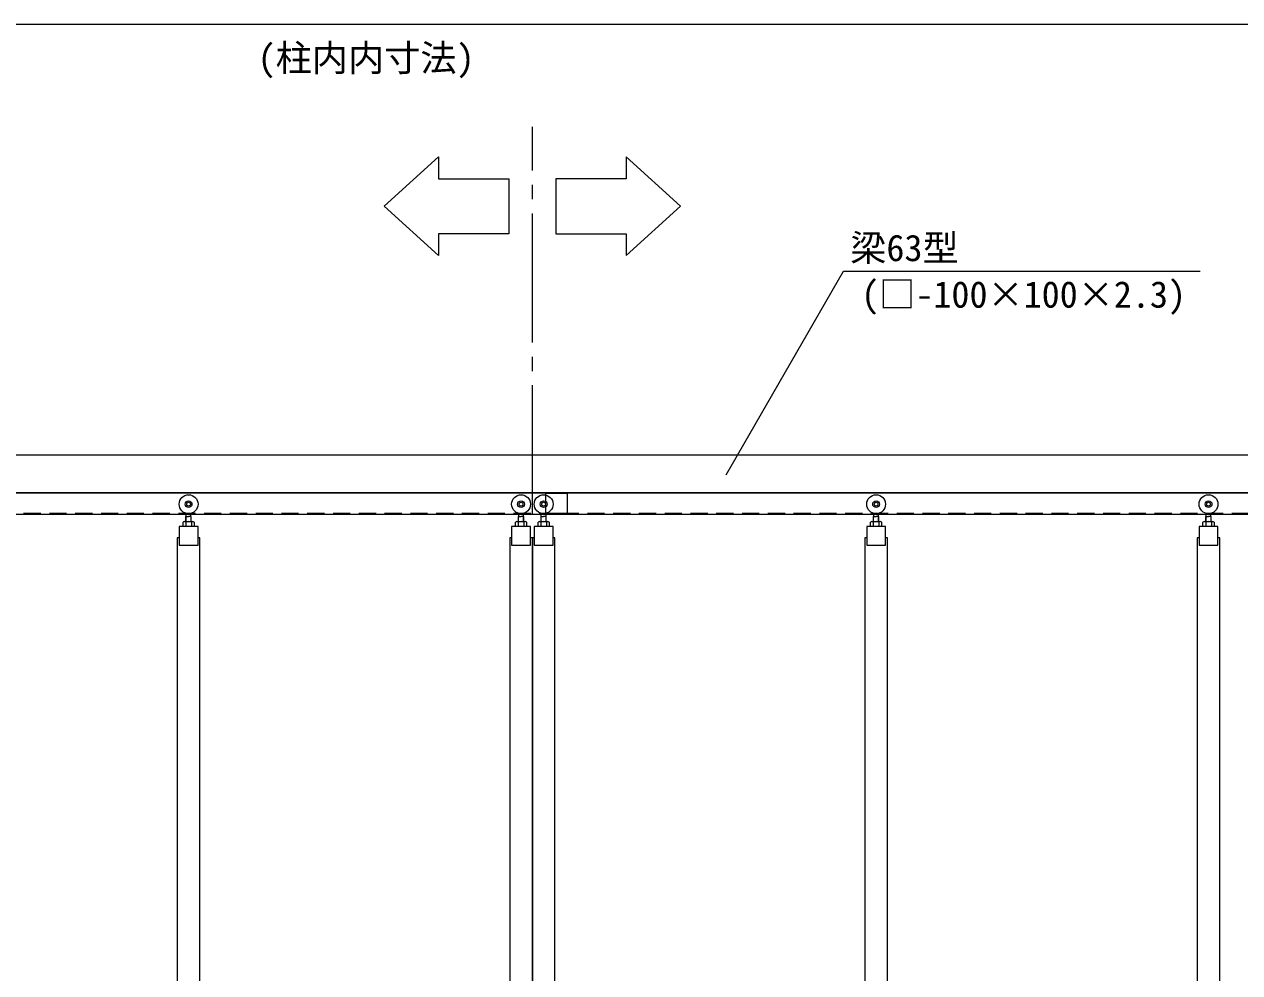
# Model space of a CAD drawing. Units: millimetres, scale not verified. Extents: x -27980 to -7855, y -14438 to 14438.
# Drawn here: x -22187 to -18963, y 6851 to 9368 of the extents above; entities that cross this region are included whole.
import ezdxf
from ezdxf.enums import TextEntityAlignment as Align

# ---------------------------------------------------------------- set-up
doc = ezdxf.new("R2010")
doc.units = ezdxf.units.MM
doc.header["$LTSCALE"] = 38
doc.linetypes.add('CHAIN2', pattern=[12, 9, -1, 1, -1])
doc.linetypes.add('DASHED1', pattern=[1.8, 1.2, -0.6])
for name, color, linetype, lineweight in [('0-6_ﾎﾞﾙﾄ類', 2, 'Continuous', 18), ('0-B_寸法', 3, 'Continuous', 18), ('0-F_中央走行棒', 7, 'Continuous', 18), ('1-0_中央走行棒右', 7, 'Continuous', 18), ('1-1_中央走行棒左', 7, 'Continuous', 18), ('1-2_通芯', 1, 'CHAIN2', 18), ('1-3_吊車', 4, 'DASHED1', 9), ('1-7_文字', 7, 'Continuous', 18), ('1-9_梁63', 7, 'Continuous', 18)]:
    doc.layers.add(name, color=color, linetype=linetype, lineweight=lineweight)
doc.styles.add('ＭＳ ゴシック', font='')
doc.styles.get('ＭＳ ゴシック').set_extended_font_data('MS Gothic')

msp = doc.modelspace()

# ---------------------------------------------------------------- linework, layer by layer
at = {"layer": '0-6_ﾎﾞﾙﾄ類'}
for p, q in [((-21762.33, 8048.05), (-21740.08, 8048.05)), ((-21762.33, 8048.05), (-21758.7, 8048.05)), ((-21758.7, 8046.05), (-21758.7, 8035.05)), ((-21743.7, 8048.05), (-21740.08, 8048.05)), ((-21743.7, 8046.05), (-21743.7, 8035.05)), ((-20880.33, 8048.05), (-20858.08, 8048.05)), ((-20880.33, 8048.05), (-20876.7, 8048.05)), ((-20876.7, 8046.05), (-20876.7, 8035.05)), ((-20861.7, 8048.05), (-20858.08, 8048.05)), ((-20861.7, 8046.05), (-20861.7, 8035.05)), ((-20820.33, 8048.05), (-20798.08, 8048.05)), ((-20820.33, 8048.05), (-20816.7, 8048.05)), ((-20816.7, 8046.05), (-20816.7, 8035.05)), ((-20801.7, 8048.05), (-20798.08, 8048.05)), ((-20801.7, 8046.05), (-20801.7, 8035.05)), ((-19938.33, 8048.05), (-19916.08, 8048.05)), ((-19938.33, 8048.05), (-19934.7, 8048.05)), ((-19934.7, 8046.05), (-19934.7, 8035.05)), ((-19919.7, 8048.05), (-19916.08, 8048.05)), ((-19919.7, 8046.05), (-19919.7, 8035.05)), ((-19056.33, 8048.05), (-19034.08, 8048.05)), ((-19056.33, 8048.05), (-19052.7, 8048.05)), ((-19052.7, 8046.05), (-19052.7, 8035.05)), ((-19037.7, 8048.05), (-19034.08, 8048.05)), ((-19037.7, 8046.05), (-19037.7, 8035.05))]:
    msp.add_line(p, q, dxfattribs=at)
for points in [[(-21736.45, 8046.05), (-21736.45, 8035.05), (-21765.95, 8035.05), (-21765.95, 8046.05)], [(-20854.45, 8046.05), (-20854.45, 8035.05), (-20883.95, 8035.05), (-20883.95, 8046.05)], [(-20794.45, 8046.05), (-20794.45, 8035.05), (-20823.95, 8035.05), (-20823.95, 8046.05)], [(-19912.45, 8046.05), (-19912.45, 8035.05), (-19941.95, 8035.05), (-19941.95, 8046.05)], [(-19030.45, 8046.05), (-19030.45, 8035.05), (-19059.95, 8035.05), (-19059.95, 8046.05)]]:
    msp.add_lwpolyline(points, dxfattribs=at)
for centre, radius, start, end in [((-21762.33, 8043.78), 4.28, 32.227, 147.773), ((-21751.2, 8033), 15.05, 60.137, 119.863), ((-21740.08, 8043.78), 4.28, 32.227, 147.773), ((-20880.33, 8043.78), 4.28, 32.227, 147.773), ((-20869.2, 8033), 15.05, 60.137, 119.863), ((-20858.08, 8043.78), 4.28, 32.227, 147.773), ((-20820.33, 8043.78), 4.28, 32.227, 147.773), ((-20809.2, 8033), 15.05, 60.137, 119.863), ((-20798.08, 8043.78), 4.28, 32.227, 147.773), ((-19938.33, 8043.78), 4.28, 32.227, 147.773), ((-19927.2, 8033), 15.05, 60.137, 119.863), ((-19916.08, 8043.78), 4.28, 32.227, 147.773), ((-19056.33, 8043.78), 4.28, 32.227, 147.773), ((-19045.2, 8033), 15.05, 60.137, 119.863), ((-19034.08, 8043.78), 4.28, 32.227, 147.773)]:
    msp.add_arc(centre, radius, start, end, dxfattribs=at)
at = {"layer": '0-B_寸法'}
msp.add_line((-24375.2, 9367.5), (-18185.2, 9367.5), dxfattribs=at)
at = {"layer": '0-F_中央走行棒'}
for points in [[(-21776.2, 7985.05), (-21726.2, 7985.05), (-21726.2, 8035.05), (-21776.2, 8035.05)], [(-19952.2, 7985.05), (-19902.2, 7985.05), (-19902.2, 8035.05), (-19952.2, 8035.05)], [(-19070.2, 7985.05), (-19020.2, 7985.05), (-19020.2, 8035.05), (-19070.2, 8035.05)]]:
    msp.add_lwpolyline(points, close=True, dxfattribs=at)
for points in [[(-21776.2, 8005.05), (-21781.2, 8005.05), (-21781.2, 6673.05)], [(-21721.2, 6673.05), (-21721.2, 8005.05), (-21726.2, 8005.05)], [(-19952.2, 8005.05), (-19957.2, 8005.05), (-19957.2, 6673.05)], [(-19897.2, 6673.05), (-19897.2, 8005.05), (-19902.2, 8005.05)], [(-19070.2, 8005.05), (-19075.2, 8005.05), (-19075.2, 6673.05)], [(-19015.2, 6673.05), (-19015.2, 8005.05), (-19020.2, 8005.05)]]:
    msp.add_lwpolyline(points, dxfattribs=at)
at = {"layer": '1-0_中央走行棒右'}
msp.add_lwpolyline([(-20834.2, 7985.05), (-20784.2, 7985.05), (-20784.2, 8035.05), (-20834.2, 8035.05)], close=True, dxfattribs=at)
for points in [[(-20834.2, 8005.05), (-20839.2, 8005.05), (-20839.2, 6585.05)], [(-20779.2, 6673.05), (-20779.2, 8005.05), (-20784.2, 8005.05)]]:
    msp.add_lwpolyline(points, dxfattribs=at)
at = {"layer": '1-1_中央走行棒左'}
msp.add_lwpolyline([(-20894.2, 7985.05), (-20844.2, 7985.05), (-20844.2, 8035.05), (-20894.2, 8035.05)], close=True, dxfattribs=at)
for points in [[(-20894.2, 8005.05), (-20899.2, 8005.05), (-20899.2, 6673.05)], [(-20839.2, 6585.05), (-20839.2, 8005.05), (-20844.2, 8005.05)]]:
    msp.add_lwpolyline(points, dxfattribs=at)
at = {"layer": '1-2_通芯'}
msp.add_line((-20839.2, 8067.5), (-20839.2, 9095.07), dxfattribs=at)
at = {"layer": '1-3_吊車', "color": 7, "linetype": 'Continuous', "lineweight": 18}
for p, q in [((-21757.45, 8061.1), (-21757.45, 8069.9)), ((-21744.95, 8061.1), (-21744.95, 8069.9)), ((-20875.45, 8061.1), (-20875.45, 8069.9)), ((-20862.95, 8061.1), (-20862.95, 8069.9)), ((-20815.45, 8061.1), (-20815.45, 8069.9)), ((-20802.95, 8061.1), (-20802.95, 8069.9)), ((-19933.45, 8061.1), (-19933.45, 8069.9)), ((-19920.95, 8061.1), (-19920.95, 8069.9)), ((-19051.45, 8061.1), (-19051.45, 8069.9)), ((-19038.95, 8061.1), (-19038.95, 8069.9)), ((-21759.12, 8048.05), (-21759.12, 8048.1)), ((-21757.9, 8048.05), (-21757.9, 8061.1)), ((-21744.5, 8048.05), (-21744.5, 8061.1)), ((-21743.28, 8048.05), (-21743.28, 8048.1)), ((-20877.12, 8048.05), (-20877.12, 8048.1)), ((-20875.9, 8048.05), (-20875.9, 8061.1)), ((-20862.5, 8048.05), (-20862.5, 8061.1)), ((-20861.25, 8048.05), (-20861.25, 8048.1)), ((-20817.12, 8048.05), (-20817.12, 8048.1)), ((-20815.9, 8048.05), (-20815.9, 8061.1)), ((-20802.5, 8048.05), (-20802.5, 8061.1)), ((-20801.28, 8048.05), (-20801.28, 8048.1)), ((-19935.12, 8048.05), (-19935.12, 8048.1)), ((-19933.9, 8048.05), (-19933.9, 8061.1)), ((-19920.5, 8048.05), (-19920.5, 8061.1)), ((-19919.25, 8048.05), (-19919.25, 8048.1)), ((-19053.12, 8048.05), (-19053.12, 8048.1)), ((-19051.9, 8048.05), (-19051.9, 8061.1)), ((-19038.5, 8048.05), (-19038.5, 8061.1)), ((-19037.25, 8048.05), (-19037.25, 8048.1))]:
    msp.add_line(p, q, dxfattribs=at)
for points in [[(-21759.12, 8048.1), (-21758.2, 8048.1), (-21758.2, 8061.1), (-21751.2, 8061.1)], [(-21743.28, 8048.1), (-21744.2, 8048.1), (-21744.2, 8061.1), (-21751.2, 8061.1)], [(-20877.12, 8048.1), (-20876.2, 8048.1), (-20876.2, 8061.1), (-20869.2, 8061.1)], [(-20861.25, 8048.1), (-20862.2, 8048.1), (-20862.2, 8061.1), (-20869.2, 8061.1)], [(-20817.12, 8048.1), (-20816.2, 8048.1), (-20816.2, 8061.1), (-20809.2, 8061.1)], [(-20801.28, 8048.1), (-20802.2, 8048.1), (-20802.2, 8061.1), (-20809.2, 8061.1)], [(-19935.12, 8048.1), (-19934.2, 8048.1), (-19934.2, 8061.1), (-19927.2, 8061.1)], [(-19919.25, 8048.1), (-19920.2, 8048.1), (-19920.2, 8061.1), (-19927.2, 8061.1)], [(-19053.12, 8048.1), (-19052.2, 8048.1), (-19052.2, 8061.1), (-19045.2, 8061.1)], [(-19037.25, 8048.1), (-19038.2, 8048.1), (-19038.2, 8061.1), (-19045.2, 8061.1)]]:
    msp.add_lwpolyline(points, dxfattribs=at)
for centre, radius in [((-21751.2, 8094.1), 25), ((-21751.2, 8094.1), 9), ((-21751.2, 8094.1), 5), ((-20869.2, 8094.1), 25), ((-20869.2, 8094.1), 9), ((-20869.2, 8094.1), 5), ((-20809.2, 8094.1), 25), ((-20809.2, 8094.1), 9), ((-20809.2, 8094.1), 5), ((-19927.2, 8094.1), 25), ((-19927.2, 8094.1), 9), ((-19927.2, 8094.1), 5), ((-19045.2, 8094.1), 25), ((-19045.2, 8094.1), 9), ((-19045.2, 8094.1), 5)]:
    msp.add_circle(centre, radius, dxfattribs=at)
at = {"layer": '1-7_文字'}
for p, q in [((-20325.33, 8172), (-20013.28, 8712.5)), ((-20013.28, 8712.5), (-19988.35, 8712.5)), ((-19988.35, 8712.5), (-19067.3, 8712.5))]:
    msp.add_line(p, q, dxfattribs=at)
for points in [[(-21232.38, 8884.95), (-21087.95, 9015.73), (-21087.95, 8957.82), (-20901.3, 8957.82), (-20901.3, 8811.83), (-21087.95, 8811.83), (-21087.95, 8753.93)], [(-20446.02, 8884.95), (-20590.45, 9015.73), (-20590.45, 8957.82), (-20777.1, 8957.82), (-20777.1, 8811.83), (-20590.45, 8811.83), (-20590.45, 8753.93)]]:
    msp.add_lwpolyline(points, close=True, dxfattribs=at)
at = {"layer": '1-9_梁63'}
for p, q in [((-20775.2, 8124.5), (-24130.2, 8124.5)), ((-24130.2, 8124.5), (-18430.2, 8124.5)), ((-20746.2, 8122.9), (-20804.2, 8122.9)), ((-18430.2, 8124.5), (-20775.2, 8124.5))]:
    msp.add_line(p, q, dxfattribs=at)
at = {"layer": '1-9_梁63', "color": 4, "linetype": 'DASHED1', "lineweight": 9}
for p, q in [((-20775.2, 8069.1), (-24375.2, 8069.1)), ((-18185.2, 8069.1), (-20775.2, 8069.1))]:
    msp.add_line(p, q, dxfattribs=at)
at = {"layer": '1-9_梁63'}
for points in [[(-18030.2, 8124.5), (-18030.2, 8224.5), (-24530.2, 8224.5), (-24530.2, 8124.5)], [(-24187.2, 8067.5), (-20775.2, 8067.5), (-20775.2, 8070.5)], [(-20775.2, 8070.5), (-20775.2, 8067.5), (-18373.2, 8067.5)]]:
    msp.add_lwpolyline(points, dxfattribs=at)
msp.add_lwpolyline([(-20804.2, 8070.5), (-20746.2, 8070.5), (-20746.2, 8124.5), (-20804.2, 8124.5)], close=True, dxfattribs=at)

# ---------------------------------------------------------------- texts
at = {"layer": '0-B_寸法', "style": 'ＭＳ ゴシック'}
msp.add_text('(柱内内寸法)', height=70.38, dxfattribs=at).set_placement((-21568.2, 9221.9), align=Align.BOTTOM_LEFT)
at = {"layer": '1-7_文字', "style": 'ＭＳ ゴシック'}
for s, p in [('梁63型\u3000\u3000\u3000\u3000\u3000     \u3000\u3000', (-19995.88, 8717.9)), ('(□-100×100×2.3)', (-19966.98, 8594.42))]:
    msp.add_text(s, height=70.38, dxfattribs=at).set_placement(p, align=Align.BOTTOM_LEFT)

doc.saveas('drawing.dxf')
